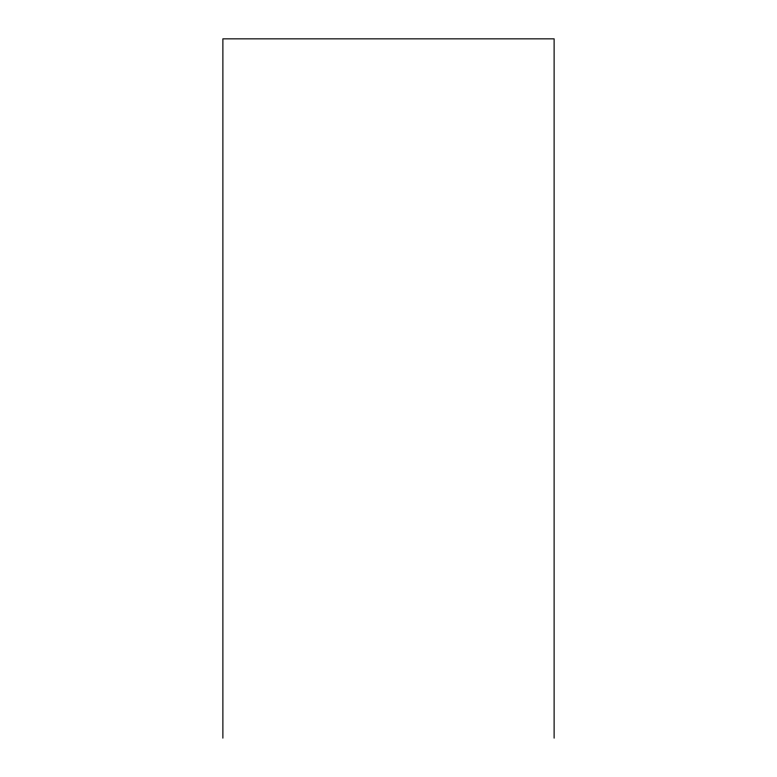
<?xml version="1.0" encoding="UTF-8"?>
<svg xmlns="http://www.w3.org/2000/svg" width="777" height="777" viewBox="0 0 777 777"><rect width="100%" height="100%" fill="white"/><g stroke="black" fill="none" stroke-linecap="round" stroke-linejoin="round"><path stroke-width="1.17" d="M554.118 738.15L554.118 38.85L222.882 38.85L222.882 738.15"/></g></svg>
